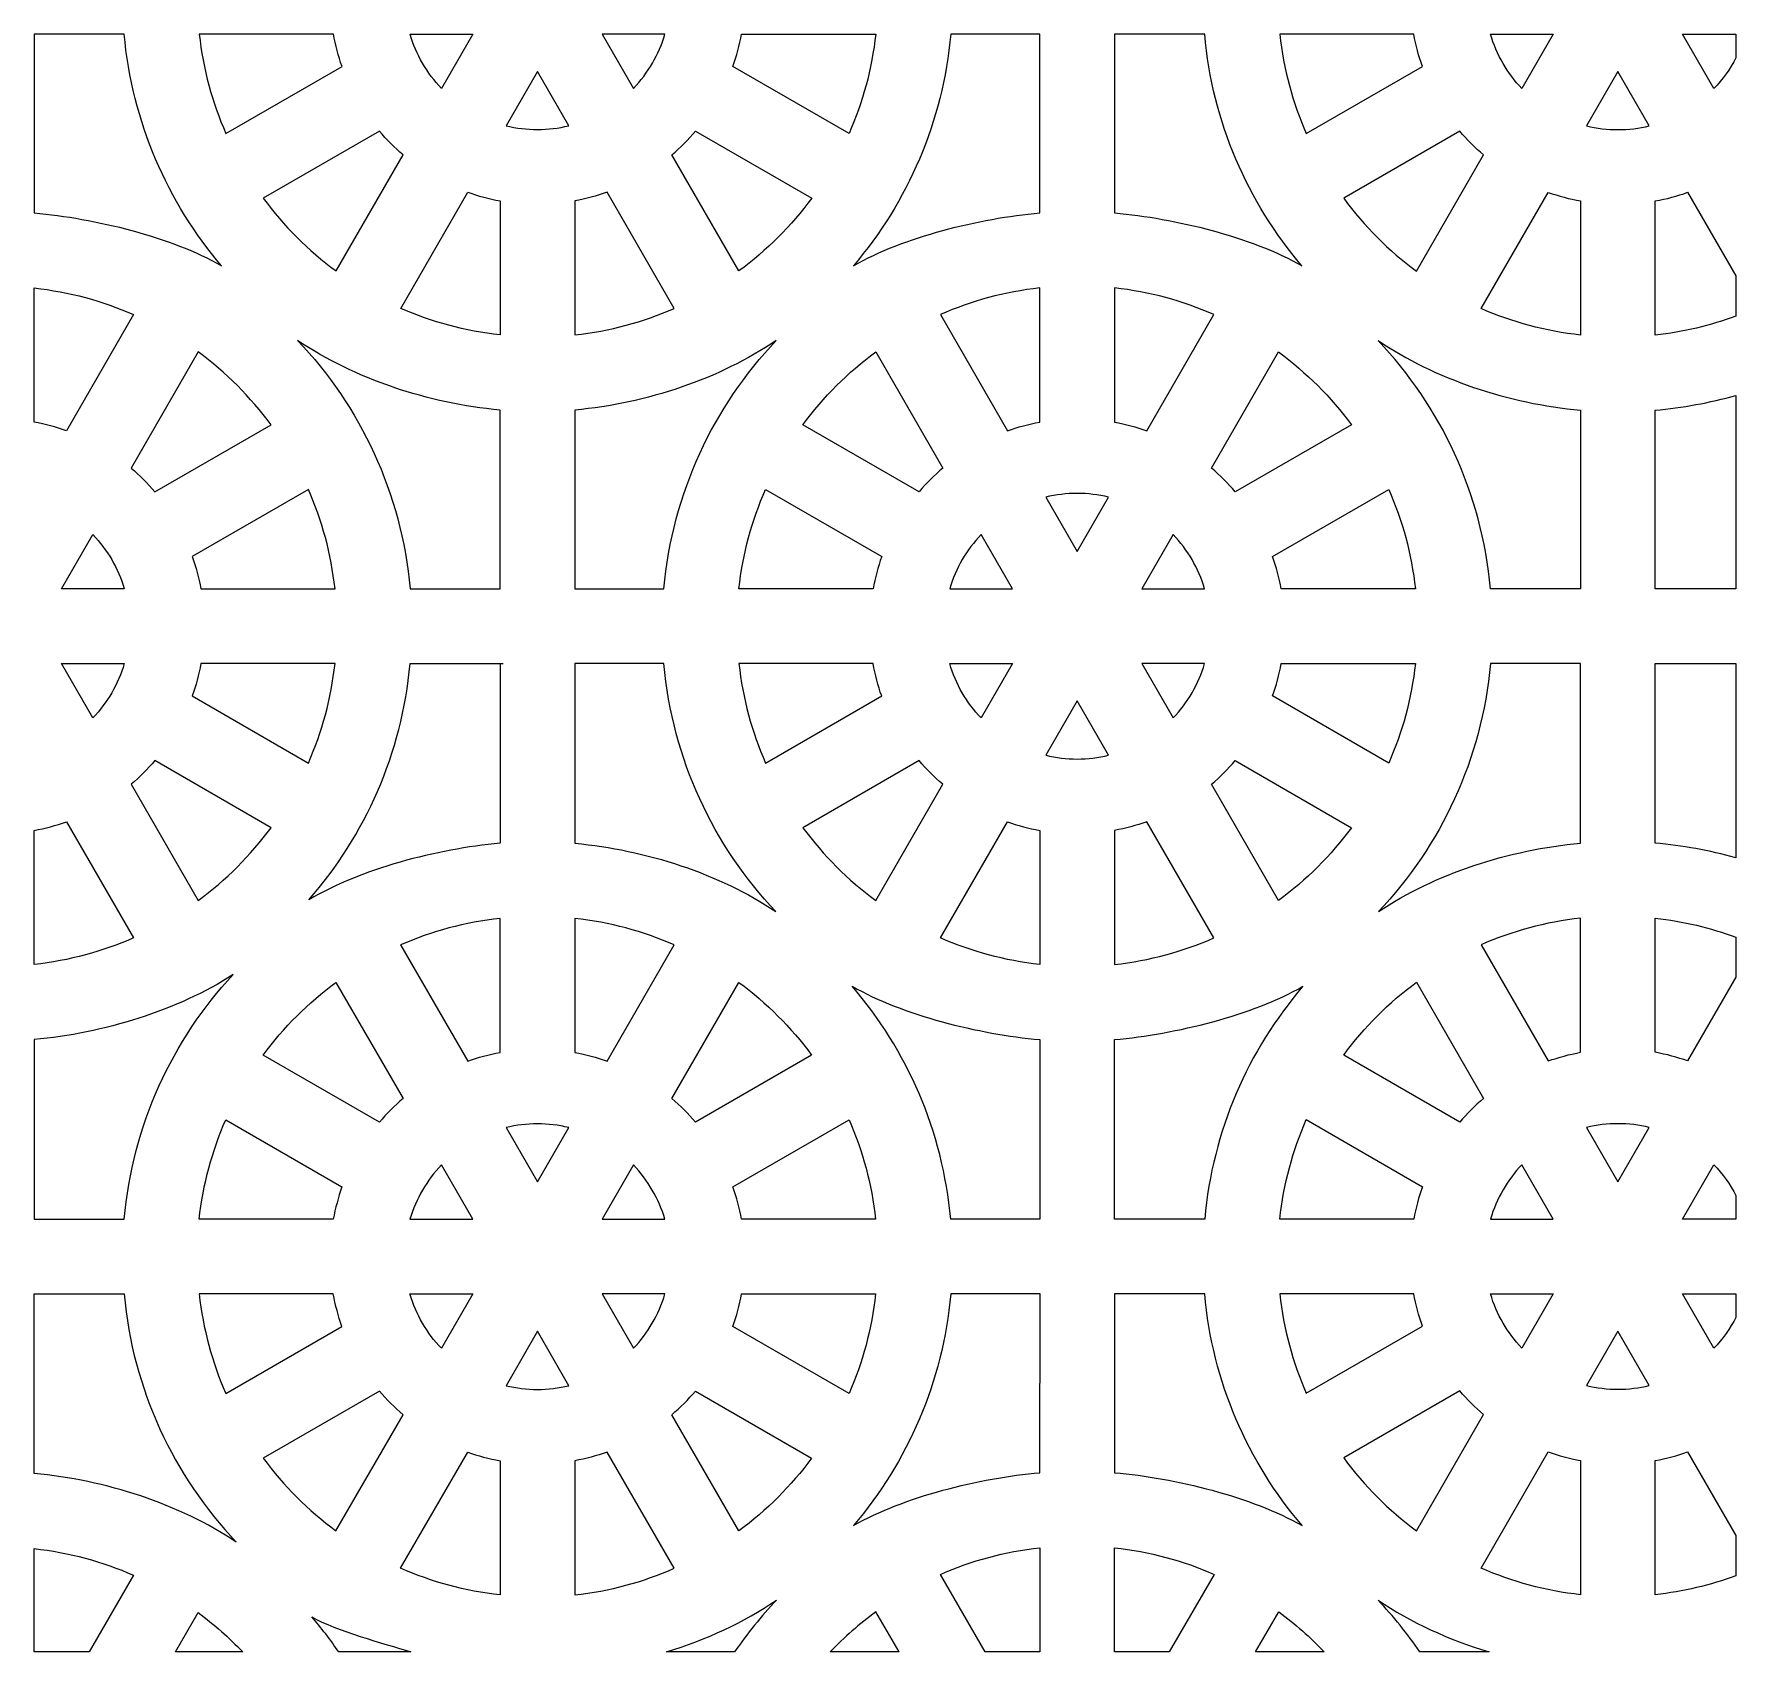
# Model space of a CAD drawing. Header units: centimetres. Extents: x -87 to 87, y -88 to 88.
# Drawn here: x 46.34 to 87.36, y -87.8 to -48.81 of the extents above; entities that cross this region are included whole.
import ezdxf

# ---------------------------------------------------------------- set-up
doc = ezdxf.new("R2010")
doc.units = ezdxf.units.CM
doc.header["$MEASUREMENT"] = 0
doc.layers.add('layer 1', color=7, linetype='Continuous')

msp = doc.modelspace()

# ---------------------------------------------------------------- linework, layer by layer
at = {"layer": 'layer 1', "color": 177, "lineweight": 9}
for points, knots in [([(46.34443, -48.81495), (46.34443, -48.81495), (48.51489, -48.81495), (48.51489, -48.81495), (48.51489, -48.81495), (48.70418, -50.93603), (49.55609, -52.86675), (50.86207, -54.3986), (50.86207, -54.3986), (49.64637, -53.70321), (47.81013, -53.25566), (46.34353, -53.1249), (46.34353, -53.1249), (46.34353, -53.1249), (46.34443, -48.81495), (46.34443, -48.81495)], [0, 0, 0, 0, 0.2, 0.2, 0.2, 0.2, 0.4, 0.4, 0.4, 0.4, 0.6, 0.6, 0.6, 0.6, 1, 1, 1, 1]), ([(50.32378, -48.81495), (50.32378, -48.81495), (53.55576, -48.81493), (53.55576, -48.81493), (53.55576, -48.81493), (53.60454, -49.08312), (53.6746, -49.34389), (53.76433, -49.59534), (53.76433, -49.59534), (53.76433, -49.59534), (50.96491, -51.2116), (50.96491, -51.2116), (50.96491, -51.2116), (50.63636, -50.4644), (50.41597, -49.65891), (50.32378, -48.81495)], [0, 0, 0, 0, 0.2, 0.2, 0.2, 0.2, 0.4, 0.4, 0.4, 0.4, 0.6, 0.6, 0.6, 0.6, 1, 1, 1, 1]), ([(56.16019, -50.12418), (56.16019, -50.12418), (56.91608, -48.81495), (56.91608, -48.81495), (56.91608, -48.81495), (56.91608, -48.81495), (55.4033, -48.81495), (55.4033, -48.81495), (55.4033, -48.81495), (55.5488, -49.31215), (55.81182, -49.75928), (56.16019, -50.12418)], [0, 0, 0, 0, 0.25, 0.25, 0.25, 0.25, 0.5, 0.5, 0.5, 0.5, 1, 1, 1, 1]), ([(60.03382, -48.81493), (60.03382, -48.81493), (61.54656, -48.81495), (61.54656, -48.81495), (61.54656, -48.81495), (61.40105, -49.31218), (61.13805, -49.75929), (60.78971, -50.12415), (60.78971, -50.12415), (60.78971, -50.12415), (60.03382, -48.81493), (60.03382, -48.81493)], [0, 0, 0, 0, 0.25, 0.25, 0.25, 0.25, 0.5, 0.5, 0.5, 0.5, 1, 1, 1, 1]), ([(65.98503, -51.21162), (66.31358, -50.46443), (66.53389, -49.6589), (66.62607, -48.81495), (66.62607, -48.81495), (66.62607, -48.81495), (63.39409, -48.81495), (63.39409, -48.81495), (63.39409, -48.81495), (63.34533, -49.0831), (63.27516, -49.34382), (63.18544, -49.59524), (63.18544, -49.59524), (63.18544, -49.59524), (65.98503, -51.21162), (65.98503, -51.21162)], [0, 0, 0, 0, 0.2, 0.2, 0.2, 0.2, 0.4, 0.4, 0.4, 0.4, 0.6, 0.6, 0.6, 0.6, 1, 1, 1, 1]), ([(66.08891, -54.39729), (67.39424, -52.86567), (68.2457, -50.93543), (68.43494, -48.81496), (68.43494, -48.81496), (68.43494, -48.81496), (70.58128, -48.81884), (70.58128, -48.81884), (70.58128, -48.81884), (70.58128, -48.81884), (70.58127, -53.12488), (70.58127, -53.12488), (70.58127, -53.12488), (69.11583, -53.25566), (67.30384, -53.70271), (66.08891, -54.39729)], [0, 0, 0, 0, 0.2, 0.2, 0.2, 0.2, 0.4, 0.4, 0.4, 0.4, 0.6, 0.6, 0.6, 0.6, 1, 1, 1, 1]), ([(72.38128, -48.81495), (72.38128, -48.81495), (74.55466, -48.81884), (74.55466, -48.81884), (74.55466, -48.81884), (74.74374, -50.93755), (75.59395, -52.86631), (76.89744, -54.39733), (76.89744, -54.39733), (75.68247, -53.70273), (73.84675, -53.25566), (72.38128, -53.12489), (72.38128, -53.12489), (72.38128, -53.12489), (72.38128, -48.81495), (72.38128, -48.81495)], [0, 0, 0, 0, 0.2, 0.2, 0.2, 0.2, 0.4, 0.4, 0.4, 0.4, 0.6, 0.6, 0.6, 0.6, 1, 1, 1, 1]), ([(76.36355, -48.81884), (76.36355, -48.81884), (79.59553, -48.81882), (79.59553, -48.81882), (79.59553, -48.81882), (79.64431, -49.08701), (79.71437, -49.34778), (79.8041, -49.59923), (79.8041, -49.59923), (79.8041, -49.59923), (77.00468, -51.21549), (77.00468, -51.21549), (77.00468, -51.21549), (76.67613, -50.46829), (76.45574, -49.6628), (76.36355, -48.81884)], [0, 0, 0, 0, 0.2, 0.2, 0.2, 0.2, 0.4, 0.4, 0.4, 0.4, 0.6, 0.6, 0.6, 0.6, 1, 1, 1, 1]), ([(82.19996, -50.12807), (82.19996, -50.12807), (82.95585, -48.81884), (82.95585, -48.81884), (82.95585, -48.81884), (82.95585, -48.81884), (81.44307, -48.81884), (81.44307, -48.81884), (81.44307, -48.81884), (81.58857, -49.31604), (81.85159, -49.76317), (82.19996, -50.12807)], [0, 0, 0, 0, 0.25, 0.25, 0.25, 0.25, 0.5, 0.5, 0.5, 0.5, 1, 1, 1, 1]), ([(87.35908, -49.38614), (87.35908, -49.38614), (87.35906, -48.81882), (87.35906, -48.81882), (87.35906, -48.81882), (87.35906, -48.81882), (86.07359, -48.81882), (86.07359, -48.81882), (86.07359, -48.81882), (86.07359, -48.81882), (86.82948, -50.12804), (86.82948, -50.12804), (86.82948, -50.12804), (87.03931, -49.90826), (87.2182, -49.65862), (87.35908, -49.38614)], [0, 0, 0, 0, 0.2, 0.2, 0.2, 0.2, 0.4, 0.4, 0.4, 0.4, 0.6, 0.6, 0.6, 0.6, 1, 1, 1, 1]), ([(57.71861, -51.02493), (57.71861, -51.02493), (58.47494, -49.71492), (58.47494, -49.71492), (58.47494, -49.71492), (58.47494, -49.71492), (59.23132, -51.02495), (59.23132, -51.02495), (59.23132, -51.02495), (58.73656, -51.14494), (58.21337, -51.14489), (57.71861, -51.02493)], [0, 0, 0, 0, 0.25, 0.25, 0.25, 0.25, 0.5, 0.5, 0.5, 0.5, 1, 1, 1, 1]), ([(83.75838, -51.02882), (83.75838, -51.02882), (84.51471, -49.71881), (84.51471, -49.71881), (84.51471, -49.71881), (84.51471, -49.71881), (85.27109, -51.02884), (85.27109, -51.02884), (85.27109, -51.02884), (84.77633, -51.14883), (84.25314, -51.14878), (83.75838, -51.02882)], [0, 0, 0, 0, 0.25, 0.25, 0.25, 0.25, 0.5, 0.5, 0.5, 0.5, 1, 1, 1, 1]), ([(53.6202, -54.52355), (52.9508, -54.03093), (52.35894, -53.43903), (51.86631, -52.76963), (51.86631, -52.76963), (51.86631, -52.76963), (54.66556, -51.15348), (54.66556, -51.15348), (54.66556, -51.15348), (54.84021, -51.3587), (55.03117, -51.54963), (55.23638, -51.72427), (55.23638, -51.72427), (55.23638, -51.72427), (53.6202, -54.52355), (53.6202, -54.52355)], [0, 0, 0, 0, 0.2, 0.2, 0.2, 0.2, 0.4, 0.4, 0.4, 0.4, 0.6, 0.6, 0.6, 0.6, 1, 1, 1, 1]), ([(61.71346, -51.72415), (61.71346, -51.72415), (63.32967, -54.52354), (63.32967, -54.52354), (63.32967, -54.52354), (63.99907, -54.03092), (64.59097, -53.43903), (65.08359, -52.76963), (65.08359, -52.76963), (65.08359, -52.76963), (62.28423, -51.15337), (62.28423, -51.15337), (62.28423, -51.15337), (62.1096, -51.35857), (61.91867, -51.54951), (61.71346, -51.72415)], [0, 0, 0, 0, 0.2, 0.2, 0.2, 0.2, 0.4, 0.4, 0.4, 0.4, 0.6, 0.6, 0.6, 0.6, 1, 1, 1, 1]), ([(79.65997, -54.52744), (78.99057, -54.03482), (78.39871, -53.44292), (77.90608, -52.77352), (77.90608, -52.77352), (77.90608, -52.77352), (80.70533, -51.15737), (80.70533, -51.15737), (80.70533, -51.15737), (80.87998, -51.36259), (81.07094, -51.55352), (81.27615, -51.72816), (81.27615, -51.72816), (81.27615, -51.72816), (79.65997, -54.52744), (79.65997, -54.52744)], [0, 0, 0, 0, 0.2, 0.2, 0.2, 0.2, 0.4, 0.4, 0.4, 0.4, 0.6, 0.6, 0.6, 0.6, 1, 1, 1, 1]), ([(56.79457, -52.62542), (56.79457, -52.62542), (55.17836, -55.42475), (55.17836, -55.42475), (55.17836, -55.42475), (55.92556, -55.75331), (56.73096, -55.97374), (57.57491, -56.06591), (57.57491, -56.06591), (57.57491, -56.06591), (57.57491, -52.83409), (57.57491, -52.83409), (57.57491, -52.83409), (57.30674, -52.78533), (57.04601, -52.71515), (56.79457, -52.62542)], [0, 0, 0, 0, 0.2, 0.2, 0.2, 0.2, 0.4, 0.4, 0.4, 0.4, 0.6, 0.6, 0.6, 0.6, 1, 1, 1, 1]), ([(59.37491, -56.06599), (59.37491, -56.06599), (59.37491, -52.83408), (59.37491, -52.83408), (59.37491, -52.83408), (59.64309, -52.78531), (59.90385, -52.71514), (60.1553, -52.6254), (60.1553, -52.6254), (60.1553, -52.6254), (61.77165, -55.42499), (61.77165, -55.42499), (61.77165, -55.42499), (61.02443, -55.75355), (60.21887, -55.9738), (59.37491, -56.06599)], [0, 0, 0, 0, 0.2, 0.2, 0.2, 0.2, 0.4, 0.4, 0.4, 0.4, 0.6, 0.6, 0.6, 0.6, 1, 1, 1, 1]), ([(82.83434, -52.62931), (82.83434, -52.62931), (81.21813, -55.42864), (81.21813, -55.42864), (81.21813, -55.42864), (81.96533, -55.7572), (82.77073, -55.97763), (83.61468, -56.0698), (83.61468, -56.0698), (83.61468, -56.0698), (83.61468, -52.83798), (83.61468, -52.83798), (83.61468, -52.83798), (83.34651, -52.78922), (83.08578, -52.71904), (82.83434, -52.62931)], [0, 0, 0, 0, 0.2, 0.2, 0.2, 0.2, 0.4, 0.4, 0.4, 0.4, 0.6, 0.6, 0.6, 0.6, 1, 1, 1, 1]), ([(87.35908, -55.61181), (87.35908, -55.61181), (87.35908, -54.64539), (87.35908, -54.64539), (87.35908, -54.64539), (87.35908, -54.64539), (86.19507, -52.62929), (86.19507, -52.62929), (86.19507, -52.62929), (85.94362, -52.71903), (85.68286, -52.7892), (85.41468, -52.83797), (85.41468, -52.83797), (85.41468, -52.83797), (85.41468, -56.06988), (85.41468, -56.06988), (85.41468, -56.06988), (86.09087, -55.99603), (86.74242, -55.83993), (87.35908, -55.61181)], [0, 0, 0, 0, 0.16666667, 0.16666667, 0.16666667, 0.16666667, 0.33333333, 0.33333333, 0.33333333, 0.33333333, 0.5, 0.5, 0.5, 0.5, 0.66666667, 0.66666667, 0.66666667, 0.66666667, 1, 1, 1, 1]), ([(46.34433, -54.93392), (46.34433, -54.93392), (46.34433, -58.16583), (46.34433, -58.16583), (46.34433, -58.16583), (46.61251, -58.2146), (46.87327, -58.28477), (47.12472, -58.37451), (47.12472, -58.37451), (47.12472, -58.37451), (48.74107, -55.57492), (48.74107, -55.57492), (48.74107, -55.57492), (47.99385, -55.24636), (47.18829, -55.02611), (46.34433, -54.93392)], [0, 0, 0, 0, 0.2, 0.2, 0.2, 0.2, 0.4, 0.4, 0.4, 0.4, 0.6, 0.6, 0.6, 0.6, 1, 1, 1, 1]), ([(70.58128, -54.93376), (70.58128, -54.93376), (70.58131, -58.16572), (70.58131, -58.16572), (70.58131, -58.16572), (70.31311, -58.2145), (70.05235, -58.28462), (69.8009, -58.37435), (69.8009, -58.37435), (69.8009, -58.37435), (68.18456, -55.5748), (68.18456, -55.5748), (68.18456, -55.5748), (68.93177, -55.24624), (69.73732, -55.02592), (70.58128, -54.93376)], [0, 0, 0, 0, 0.2, 0.2, 0.2, 0.2, 0.4, 0.4, 0.4, 0.4, 0.6, 0.6, 0.6, 0.6, 1, 1, 1, 1]), ([(73.16169, -58.37442), (72.91023, -58.28469), (72.64946, -58.2145), (72.38125, -58.16572), (72.38125, -58.16572), (72.38125, -58.16572), (72.38128, -54.93376), (72.38128, -54.93376), (72.38128, -54.93376), (73.22524, -55.02593), (74.03066, -55.24653), (74.77788, -55.57509), (74.77788, -55.57509), (74.77788, -55.57509), (73.16169, -58.37442), (73.16169, -58.37442)], [0, 0, 0, 0, 0.2, 0.2, 0.2, 0.2, 0.4, 0.4, 0.4, 0.4, 0.6, 0.6, 0.6, 0.6, 1, 1, 1, 1]), ([(48.68288, -59.27576), (48.68288, -59.27576), (50.29909, -56.47637), (50.29909, -56.47637), (50.29909, -56.47637), (50.96849, -56.96899), (51.56039, -57.56088), (52.05301, -58.23028), (52.05301, -58.23028), (52.05301, -58.23028), (49.25365, -59.84654), (49.25365, -59.84654), (49.25365, -59.84654), (49.07902, -59.64134), (48.88809, -59.4504), (48.68288, -59.27576)], [0, 0, 0, 0, 0.2, 0.2, 0.2, 0.2, 0.4, 0.4, 0.4, 0.4, 0.6, 0.6, 0.6, 0.6, 1, 1, 1, 1]), ([(57.57477, -62.18495), (57.57477, -62.18495), (55.40436, -62.18495), (55.40436, -62.18495), (55.40436, -62.18495), (55.19807, -59.87345), (54.20489, -57.78802), (52.69466, -56.19854), (52.69466, -56.19854), (54.05953, -57.12363), (55.84243, -57.72033), (57.57493, -57.87494), (57.57493, -57.87494), (57.57493, -57.87494), (57.57477, -62.18495), (57.57477, -62.18495)], [0, 0, 0, 0, 0.2, 0.2, 0.2, 0.2, 0.4, 0.4, 0.4, 0.4, 0.6, 0.6, 0.6, 0.6, 1, 1, 1, 1]), ([(64.22964, -56.19985), (62.72013, -57.78919), (61.72747, -59.87412), (61.52126, -62.18495), (61.52126, -62.18495), (61.52126, -62.18495), (59.37351, -62.18495), (59.37351, -62.18495), (59.37351, -62.18495), (59.37351, -62.18495), (59.37411, -57.87501), (59.37411, -57.87501), (59.37411, -57.87501), (61.1061, -57.72058), (62.86496, -57.12435), (64.22964, -56.19985)], [0, 0, 0, 0, 0.2, 0.2, 0.2, 0.2, 0.4, 0.4, 0.4, 0.4, 0.6, 0.6, 0.6, 0.6, 1, 1, 1, 1]), ([(66.6266, -56.47631), (65.95718, -56.96895), (65.36525, -57.56077), (64.87263, -58.23016), (64.87263, -58.23016), (64.87263, -58.23016), (67.672, -59.84637), (67.672, -59.84637), (67.672, -59.84637), (67.84664, -59.64117), (68.03757, -59.45027), (68.24279, -59.27562), (68.24279, -59.27562), (68.24279, -59.27562), (66.6266, -56.47631), (66.6266, -56.47631)], [0, 0, 0, 0, 0.2, 0.2, 0.2, 0.2, 0.4, 0.4, 0.4, 0.4, 0.6, 0.6, 0.6, 0.6, 1, 1, 1, 1]), ([(78.08989, -58.23022), (77.59727, -57.56079), (77.00525, -56.9693), (76.33582, -56.47664), (76.33582, -56.47664), (76.33582, -56.47664), (74.71982, -59.27563), (74.71982, -59.27563), (74.71982, -59.27563), (74.92502, -59.45026), (75.11594, -59.64118), (75.29058, -59.84639), (75.29058, -59.84639), (75.29058, -59.84639), (78.08989, -58.23022), (78.08989, -58.23022)], [0, 0, 0, 0, 0.2, 0.2, 0.2, 0.2, 0.4, 0.4, 0.4, 0.4, 0.6, 0.6, 0.6, 0.6, 1, 1, 1, 1]), ([(83.61468, -62.18495), (83.61468, -62.18495), (83.6147, -57.87883), (83.6147, -57.87883), (83.6147, -57.87883), (81.8806, -57.72407), (80.09864, -57.12642), (78.73295, -56.19986), (78.73295, -56.19986), (80.24244, -57.78919), (81.2351, -59.8741), (81.44132, -62.18495), (81.44132, -62.18495), (81.44132, -62.18495), (83.61468, -62.18495), (83.61468, -62.18495)], [0, 0, 0, 0, 0.2, 0.2, 0.2, 0.2, 0.4, 0.4, 0.4, 0.4, 0.6, 0.6, 0.6, 0.6, 1, 1, 1, 1]), ([(87.35906, -62.18495), (87.35906, -62.18495), (87.35908, -57.52241), (87.35908, -57.52241), (87.35908, -57.52241), (86.72206, -57.69989), (86.06626, -57.82074), (85.41388, -57.8789), (85.41388, -57.8789), (85.41388, -57.8789), (85.41467, -62.18495), (85.41467, -62.18495), (85.41467, -62.18495), (85.41467, -62.18495), (87.35906, -62.18495), (87.35906, -62.18495)], [0, 0, 0, 0, 0.2, 0.2, 0.2, 0.2, 0.4, 0.4, 0.4, 0.4, 0.6, 0.6, 0.6, 0.6, 1, 1, 1, 1]), ([(52.95445, -59.78829), (53.283, -60.53548), (53.50331, -61.34101), (53.59549, -62.18496), (53.59549, -62.18496), (53.59549, -62.18496), (50.36351, -62.18496), (50.36351, -62.18496), (50.36351, -62.18496), (50.31475, -61.91681), (50.24458, -61.65609), (50.15486, -61.40467), (50.15486, -61.40467), (50.15486, -61.40467), (52.95445, -59.78829), (52.95445, -59.78829)], [0, 0, 0, 0, 0.2, 0.2, 0.2, 0.2, 0.4, 0.4, 0.4, 0.4, 0.6, 0.6, 0.6, 0.6, 1, 1, 1, 1]), ([(63.97121, -59.78819), (63.64264, -60.53542), (63.42231, -61.34096), (63.33014, -62.18494), (63.33014, -62.18494), (63.33014, -62.18494), (66.56209, -62.18502), (66.56209, -62.18502), (66.56209, -62.18502), (66.61085, -61.91679), (66.68094, -61.65596), (66.7707, -61.40446), (66.7707, -61.40446), (66.7707, -61.40446), (63.97121, -59.78819), (63.97121, -59.78819)], [0, 0, 0, 0, 0.2, 0.2, 0.2, 0.2, 0.4, 0.4, 0.4, 0.4, 0.6, 0.6, 0.6, 0.6, 1, 1, 1, 1]), ([(72.23767, -59.97484), (72.23767, -59.97484), (71.4813, -61.28493), (71.4813, -61.28493), (71.4813, -61.28493), (71.4813, -61.28493), (70.72498, -59.97484), (70.72498, -59.97484), (70.72498, -59.97484), (71.21966, -59.85492), (71.74299, -59.85491), (72.23767, -59.97484)], [0, 0, 0, 0, 0.25, 0.25, 0.25, 0.25, 0.5, 0.5, 0.5, 0.5, 1, 1, 1, 1]), ([(78.99141, -59.78819), (78.99141, -59.78819), (76.1918, -61.40453), (76.1918, -61.40453), (76.1918, -61.40453), (76.28153, -61.656), (76.35188, -61.91673), (76.40065, -62.18495), (76.40065, -62.18495), (76.40065, -62.18495), (79.63244, -62.18495), (79.63244, -62.18495), (79.63244, -62.18495), (79.54027, -61.34097), (79.31996, -60.5354), (78.99141, -59.78819)], [0, 0, 0, 0, 0.2, 0.2, 0.2, 0.2, 0.4, 0.4, 0.4, 0.4, 0.6, 0.6, 0.6, 0.6, 1, 1, 1, 1]), ([(47.00324, -62.18498), (47.00324, -62.18498), (48.51598, -62.18496), (48.51598, -62.18496), (48.51598, -62.18496), (48.37047, -61.68773), (48.10747, -61.24062), (47.75913, -60.87576), (47.75913, -60.87576), (47.75913, -60.87576), (47.00324, -62.18498), (47.00324, -62.18498)], [0, 0, 0, 0, 0.25, 0.25, 0.25, 0.25, 0.5, 0.5, 0.5, 0.5, 1, 1, 1, 1]), ([(69.16657, -60.87565), (69.16657, -60.87565), (69.92246, -62.18495), (69.92246, -62.18495), (69.92246, -62.18495), (69.92246, -62.18495), (68.40966, -62.18495), (68.40966, -62.18495), (68.40966, -62.18495), (68.55516, -61.68772), (68.81818, -61.24058), (69.16657, -60.87565)], [0, 0, 0, 0, 0.25, 0.25, 0.25, 0.25, 0.5, 0.5, 0.5, 0.5, 1, 1, 1, 1]), ([(73.04014, -62.18495), (73.04014, -62.18495), (73.79608, -60.87565), (73.79608, -60.87565), (73.79608, -60.87565), (74.14444, -61.24054), (74.40741, -61.68769), (74.55291, -62.18495), (74.55291, -62.18495), (74.55291, -62.18495), (73.04014, -62.18495), (73.04014, -62.18495)], [0, 0, 0, 0, 0.25, 0.25, 0.25, 0.25, 0.5, 0.5, 0.5, 0.5, 1, 1, 1, 1]), ([(47.00319, -63.98496), (47.00319, -63.98496), (47.75913, -65.29426), (47.75913, -65.29426), (47.75913, -65.29426), (48.10749, -64.92937), (48.37046, -64.48222), (48.51596, -63.98496), (48.51596, -63.98496), (48.51596, -63.98496), (47.00319, -63.98496), (47.00319, -63.98496)], [0, 0, 0, 0, 0.25, 0.25, 0.25, 0.25, 0.5, 0.5, 0.5, 0.5, 1, 1, 1, 1]), ([(52.95446, -66.38172), (52.95446, -66.38172), (50.15485, -64.76538), (50.15485, -64.76538), (50.15485, -64.76538), (50.24458, -64.51391), (50.31493, -64.25318), (50.3637, -63.98496), (50.3637, -63.98496), (50.3637, -63.98496), (53.59549, -63.98496), (53.59549, -63.98496), (53.59549, -63.98496), (53.50332, -64.82894), (53.28301, -65.63451), (52.95446, -66.38172)], [0, 0, 0, 0, 0.2, 0.2, 0.2, 0.2, 0.4, 0.4, 0.4, 0.4, 0.6, 0.6, 0.6, 0.6, 1, 1, 1, 1]), ([(57.57382, -63.98495), (57.57382, -63.98495), (57.57381, -68.31588), (57.57381, -68.31588), (57.57381, -68.31588), (56.04778, -68.45207), (54.21596, -68.93123), (52.96467, -69.6757), (52.96467, -69.6757), (54.32291, -68.1272), (55.21066, -66.15577), (55.40437, -63.98496), (55.40437, -63.98496), (55.40437, -63.98496), (57.65075, -63.98496), (57.65075, -63.98496)], [0, 0, 0, 0, 0.2, 0.2, 0.2, 0.2, 0.4, 0.4, 0.4, 0.4, 0.6, 0.6, 0.6, 0.6, 1, 1, 1, 1]), ([(59.37382, -63.98496), (59.37382, -63.98496), (61.52126, -63.98495), (61.52126, -63.98495), (61.52126, -63.98495), (61.72712, -66.29184), (62.71682, -68.37356), (64.22201, -69.96186), (64.22201, -69.96186), (62.86692, -69.05409), (61.08727, -68.46879), (59.37382, -68.31589), (59.37382, -68.31589), (59.37382, -68.31589), (59.37382, -63.98496), (59.37382, -63.98496)], [0, 0, 0, 0, 0.2, 0.2, 0.2, 0.2, 0.4, 0.4, 0.4, 0.4, 0.6, 0.6, 0.6, 0.6, 1, 1, 1, 1]), ([(63.33015, -63.98495), (63.33015, -63.98495), (66.56213, -63.98493), (66.56213, -63.98493), (66.56213, -63.98493), (66.61091, -64.25312), (66.68097, -64.51389), (66.7707, -64.76534), (66.7707, -64.76534), (66.7707, -64.76534), (63.97128, -66.3816), (63.97128, -66.3816), (63.97128, -66.3816), (63.64273, -65.6344), (63.42234, -64.82891), (63.33015, -63.98495)], [0, 0, 0, 0, 0.2, 0.2, 0.2, 0.2, 0.4, 0.4, 0.4, 0.4, 0.6, 0.6, 0.6, 0.6, 1, 1, 1, 1]), ([(69.16656, -65.29418), (69.16656, -65.29418), (69.92245, -63.98495), (69.92245, -63.98495), (69.92245, -63.98495), (69.92245, -63.98495), (68.40967, -63.98495), (68.40967, -63.98495), (68.40967, -63.98495), (68.55517, -64.48215), (68.81819, -64.92928), (69.16656, -65.29418)], [0, 0, 0, 0, 0.25, 0.25, 0.25, 0.25, 0.5, 0.5, 0.5, 0.5, 1, 1, 1, 1]), ([(73.04019, -63.98493), (73.04019, -63.98493), (74.55293, -63.98495), (74.55293, -63.98495), (74.55293, -63.98495), (74.40742, -64.48218), (74.14442, -64.92929), (73.79608, -65.29415), (73.79608, -65.29415), (73.79608, -65.29415), (73.04019, -63.98493), (73.04019, -63.98493)], [0, 0, 0, 0, 0.25, 0.25, 0.25, 0.25, 0.5, 0.5, 0.5, 0.5, 1, 1, 1, 1]), ([(78.9914, -66.38162), (79.31995, -65.63443), (79.54026, -64.8289), (79.63244, -63.98495), (79.63244, -63.98495), (79.63244, -63.98495), (76.40046, -63.98495), (76.40046, -63.98495), (76.40046, -63.98495), (76.3517, -64.2531), (76.28153, -64.51382), (76.19181, -64.76524), (76.19181, -64.76524), (76.19181, -64.76524), (78.9914, -66.38162), (78.9914, -66.38162)], [0, 0, 0, 0, 0.2, 0.2, 0.2, 0.2, 0.4, 0.4, 0.4, 0.4, 0.6, 0.6, 0.6, 0.6, 1, 1, 1, 1]), ([(83.61469, -63.98495), (83.61469, -63.98495), (83.61467, -68.31198), (83.61467, -68.31198), (83.61467, -68.31198), (81.89877, -68.46511), (80.09696, -69.05188), (78.74062, -69.96186), (78.74062, -69.96186), (80.24579, -68.37358), (81.23543, -66.29186), (81.44131, -63.98496), (81.44131, -63.98496), (81.44131, -63.98496), (83.61469, -63.98495), (83.61469, -63.98495)], [0, 0, 0, 0, 0.2, 0.2, 0.2, 0.2, 0.4, 0.4, 0.4, 0.4, 0.6, 0.6, 0.6, 0.6, 1, 1, 1, 1]), ([(87.35908, -68.66466), (87.35908, -68.66466), (87.35907, -63.98495), (87.35907, -63.98495), (87.35907, -63.98495), (87.35907, -63.98495), (85.41468, -63.98495), (85.41468, -63.98495), (85.41468, -63.98495), (85.41468, -63.98495), (85.41466, -63.98495), (85.41466, -63.98495), (85.41466, -63.98495), (85.41466, -63.98495), (85.41468, -63.98495), (85.41468, -63.98495), (85.41468, -63.98495), (85.41468, -63.98495), (85.41468, -68.31199), (85.41468, -68.31199), (85.41468, -68.31199), (86.06217, -68.36976), (86.71915, -68.4893), (87.35908, -68.66466)], [0, 0, 0, 0, 0.14285714, 0.14285714, 0.14285714, 0.14285714, 0.28571429, 0.28571429, 0.28571429, 0.28571429, 0.42857143, 0.42857143, 0.42857143, 0.42857143, 0.57142857, 0.57142857, 0.57142857, 0.57142857, 0.71428571, 0.71428571, 0.71428571, 0.71428571, 1, 1, 1, 1]), ([(70.72498, -66.19493), (70.72498, -66.19493), (71.48131, -64.88492), (71.48131, -64.88492), (71.48131, -64.88492), (71.48131, -64.88492), (72.23769, -66.19495), (72.23769, -66.19495), (72.23769, -66.19495), (71.74293, -66.31494), (71.21974, -66.31489), (70.72498, -66.19493)], [0, 0, 0, 0, 0.25, 0.25, 0.25, 0.25, 0.5, 0.5, 0.5, 0.5, 1, 1, 1, 1]), ([(52.05294, -67.93969), (51.56032, -68.60912), (50.9683, -69.20061), (50.29887, -69.69327), (50.29887, -69.69327), (50.29887, -69.69327), (48.68287, -66.89428), (48.68287, -66.89428), (48.68287, -66.89428), (48.88807, -66.71965), (49.07899, -66.52873), (49.25363, -66.32352), (49.25363, -66.32352), (49.25363, -66.32352), (52.05294, -67.93969), (52.05294, -67.93969)], [0, 0, 0, 0, 0.2, 0.2, 0.2, 0.2, 0.4, 0.4, 0.4, 0.4, 0.6, 0.6, 0.6, 0.6, 1, 1, 1, 1]), ([(66.62657, -69.69355), (65.95717, -69.20093), (65.36531, -68.60903), (64.87268, -67.93963), (64.87268, -67.93963), (64.87268, -67.93963), (67.67193, -66.32348), (67.67193, -66.32348), (67.67193, -66.32348), (67.84658, -66.5287), (68.03754, -66.71963), (68.24275, -66.89427), (68.24275, -66.89427), (68.24275, -66.89427), (66.62657, -69.69355), (66.62657, -69.69355)], [0, 0, 0, 0, 0.2, 0.2, 0.2, 0.2, 0.4, 0.4, 0.4, 0.4, 0.6, 0.6, 0.6, 0.6, 1, 1, 1, 1]), ([(74.71983, -66.89415), (74.71983, -66.89415), (76.33604, -69.69354), (76.33604, -69.69354), (76.33604, -69.69354), (77.00544, -69.20092), (77.59734, -68.60903), (78.08996, -67.93963), (78.08996, -67.93963), (78.08996, -67.93963), (75.2906, -66.32337), (75.2906, -66.32337), (75.2906, -66.32337), (75.11597, -66.52857), (74.92504, -66.71951), (74.71983, -66.89415)], [0, 0, 0, 0, 0.2, 0.2, 0.2, 0.2, 0.4, 0.4, 0.4, 0.4, 0.6, 0.6, 0.6, 0.6, 1, 1, 1, 1]), ([(47.12474, -67.79549), (46.87328, -67.88522), (46.61251, -67.95541), (46.3443, -68.00419), (46.3443, -68.00419), (46.3443, -68.00419), (46.34433, -71.23615), (46.34433, -71.23615), (46.34433, -71.23615), (47.18829, -71.14398), (47.99371, -70.92338), (48.74093, -70.59482), (48.74093, -70.59482), (48.74093, -70.59482), (47.12474, -67.79549), (47.12474, -67.79549)], [0, 0, 0, 0, 0.2, 0.2, 0.2, 0.2, 0.4, 0.4, 0.4, 0.4, 0.6, 0.6, 0.6, 0.6, 1, 1, 1, 1]), ([(69.80094, -67.79542), (69.80094, -67.79542), (68.18473, -70.59475), (68.18473, -70.59475), (68.18473, -70.59475), (68.93193, -70.92331), (69.73733, -71.14374), (70.58128, -71.23591), (70.58128, -71.23591), (70.58128, -71.23591), (70.58128, -68.00409), (70.58128, -68.00409), (70.58128, -68.00409), (70.31311, -67.95533), (70.05238, -67.88515), (69.80094, -67.79542)], [0, 0, 0, 0, 0.2, 0.2, 0.2, 0.2, 0.4, 0.4, 0.4, 0.4, 0.6, 0.6, 0.6, 0.6, 1, 1, 1, 1]), ([(72.38128, -71.23599), (72.38128, -71.23599), (72.38128, -68.00408), (72.38128, -68.00408), (72.38128, -68.00408), (72.64946, -67.95531), (72.91022, -67.88514), (73.16167, -67.7954), (73.16167, -67.7954), (73.16167, -67.7954), (74.77802, -70.59499), (74.77802, -70.59499), (74.77802, -70.59499), (74.0308, -70.92355), (73.22524, -71.1438), (72.38128, -71.23599)], [0, 0, 0, 0, 0.2, 0.2, 0.2, 0.2, 0.4, 0.4, 0.4, 0.4, 0.6, 0.6, 0.6, 0.6, 1, 1, 1, 1]), ([(57.57382, -70.12476), (57.57382, -70.12476), (57.57385, -73.35672), (57.57385, -73.35672), (57.57385, -73.35672), (57.30565, -73.4055), (57.04489, -73.47562), (56.79344, -73.56535), (56.79344, -73.56535), (56.79344, -73.56535), (55.1771, -70.7658), (55.1771, -70.7658), (55.1771, -70.7658), (55.92431, -70.43724), (56.72986, -70.21692), (57.57382, -70.12476)], [0, 0, 0, 0, 0.2, 0.2, 0.2, 0.2, 0.4, 0.4, 0.4, 0.4, 0.6, 0.6, 0.6, 0.6, 1, 1, 1, 1]), ([(60.15423, -73.56542), (59.90277, -73.47569), (59.642, -73.4055), (59.37379, -73.35672), (59.37379, -73.35672), (59.37379, -73.35672), (59.37382, -70.12476), (59.37382, -70.12476), (59.37382, -70.12476), (60.21778, -70.21693), (61.0232, -70.43753), (61.77042, -70.76609), (61.77042, -70.76609), (61.77042, -70.76609), (60.15423, -73.56542), (60.15423, -73.56542)], [0, 0, 0, 0, 0.2, 0.2, 0.2, 0.2, 0.4, 0.4, 0.4, 0.4, 0.6, 0.6, 0.6, 0.6, 1, 1, 1, 1]), ([(83.61468, -70.12086), (83.61468, -70.12086), (83.61471, -73.35282), (83.61471, -73.35282), (83.61471, -73.35282), (83.34651, -73.4016), (83.08575, -73.47172), (82.8343, -73.56145), (82.8343, -73.56145), (82.8343, -73.56145), (81.21796, -70.7619), (81.21796, -70.7619), (81.21796, -70.7619), (81.96517, -70.43334), (82.77072, -70.21302), (83.61468, -70.12086)], [0, 0, 0, 0, 0.2, 0.2, 0.2, 0.2, 0.4, 0.4, 0.4, 0.4, 0.6, 0.6, 0.6, 0.6, 1, 1, 1, 1]), ([(87.35907, -71.54545), (87.35907, -71.54545), (87.35908, -70.57924), (87.35908, -70.57924), (87.35908, -70.57924), (86.74243, -70.35099), (86.09091, -70.1947), (85.41468, -70.12086), (85.41468, -70.12086), (85.41468, -70.12086), (85.41465, -73.35282), (85.41465, -73.35282), (85.41465, -73.35282), (85.68286, -73.4016), (85.94363, -73.47179), (86.19509, -73.56152), (86.19509, -73.56152), (86.19509, -73.56152), (87.35907, -71.54545), (87.35907, -71.54545)], [0, 0, 0, 0, 0.16666667, 0.16666667, 0.16666667, 0.16666667, 0.33333333, 0.33333333, 0.33333333, 0.33333333, 0.5, 0.5, 0.5, 0.5, 0.66666667, 0.66666667, 0.66666667, 0.66666667, 1, 1, 1, 1]), ([(46.34433, -77.37596), (46.34433, -77.37596), (46.34433, -73.04502), (46.34433, -73.04502), (46.34433, -73.04502), (48.0058, -72.89676), (49.8102, -72.34192), (51.13786, -71.48075), (51.13786, -71.48075), (49.67575, -73.05845), (48.71615, -75.10842), (48.5138, -77.37595), (48.5138, -77.37595), (48.5138, -77.37595), (46.34433, -77.37596), (46.34433, -77.37596)], [0, 0, 0, 0, 0.2, 0.2, 0.2, 0.2, 0.4, 0.4, 0.4, 0.4, 0.6, 0.6, 0.6, 0.6, 1, 1, 1, 1]), ([(53.61914, -71.66731), (52.94972, -72.15995), (52.35779, -72.75177), (51.86517, -73.42116), (51.86517, -73.42116), (51.86517, -73.42116), (54.66454, -75.03737), (54.66454, -75.03737), (54.66454, -75.03737), (54.83918, -74.83217), (55.03011, -74.64127), (55.23533, -74.46662), (55.23533, -74.46662), (55.23533, -74.46662), (53.61914, -71.66731), (53.61914, -71.66731)], [0, 0, 0, 0, 0.2, 0.2, 0.2, 0.2, 0.4, 0.4, 0.4, 0.4, 0.6, 0.6, 0.6, 0.6, 1, 1, 1, 1]), ([(65.08243, -73.42122), (64.58981, -72.75179), (63.99779, -72.1603), (63.32836, -71.66764), (63.32836, -71.66764), (63.32836, -71.66764), (61.71236, -74.46663), (61.71236, -74.46663), (61.71236, -74.46663), (61.91756, -74.64126), (62.10848, -74.83218), (62.28312, -75.03739), (62.28312, -75.03739), (62.28312, -75.03739), (65.08243, -73.42122), (65.08243, -73.42122)], [0, 0, 0, 0, 0.2, 0.2, 0.2, 0.2, 0.4, 0.4, 0.4, 0.4, 0.6, 0.6, 0.6, 0.6, 1, 1, 1, 1]), ([(70.58129, -77.37595), (70.58129, -77.37595), (70.5813, -73.04494), (70.5813, -73.04494), (70.5813, -73.04494), (69.10836, -72.91349), (67.28023, -72.4625), (66.06071, -71.76184), (66.06071, -71.76184), (67.38139, -73.29852), (68.24333, -75.2408), (68.43386, -77.37595), (68.43386, -77.37595), (68.43386, -77.37595), (70.58129, -77.37595), (70.58129, -77.37595)], [0, 0, 0, 0, 0.2, 0.2, 0.2, 0.2, 0.4, 0.4, 0.4, 0.4, 0.6, 0.6, 0.6, 0.6, 1, 1, 1, 1]), ([(72.38071, -77.37205), (72.38071, -77.37205), (74.55466, -77.37205), (74.55466, -77.37205), (74.55466, -77.37205), (74.74503, -75.2387), (75.60568, -73.2979), (76.92447, -71.76184), (76.92447, -71.76184), (75.70472, -72.46264), (73.85371, -72.91366), (72.38048, -73.04501), (72.38048, -73.04501), (72.38048, -73.04501), (72.38071, -77.37205), (72.38071, -77.37205)], [0, 0, 0, 0, 0.2, 0.2, 0.2, 0.2, 0.4, 0.4, 0.4, 0.4, 0.6, 0.6, 0.6, 0.6, 1, 1, 1, 1]), ([(79.66, -71.66341), (78.99058, -72.15605), (78.39865, -72.74787), (77.90603, -73.41726), (77.90603, -73.41726), (77.90603, -73.41726), (80.7054, -75.03347), (80.7054, -75.03347), (80.7054, -75.03347), (80.88004, -74.82827), (81.07097, -74.63737), (81.27619, -74.46272), (81.27619, -74.46272), (81.27619, -74.46272), (79.66, -71.66341), (79.66, -71.66341)], [0, 0, 0, 0, 0.2, 0.2, 0.2, 0.2, 0.4, 0.4, 0.4, 0.4, 0.6, 0.6, 0.6, 0.6, 1, 1, 1, 1]), ([(50.96375, -74.97919), (50.63518, -75.72642), (50.41485, -76.53196), (50.32268, -77.37594), (50.32268, -77.37594), (50.32268, -77.37594), (53.55463, -77.37602), (53.55463, -77.37602), (53.55463, -77.37602), (53.60339, -77.10779), (53.67348, -76.84696), (53.76324, -76.59546), (53.76324, -76.59546), (53.76324, -76.59546), (50.96375, -74.97919), (50.96375, -74.97919)], [0, 0, 0, 0, 0.2, 0.2, 0.2, 0.2, 0.4, 0.4, 0.4, 0.4, 0.6, 0.6, 0.6, 0.6, 1, 1, 1, 1]), ([(59.23021, -75.16584), (59.23021, -75.16584), (58.47384, -76.47593), (58.47384, -76.47593), (58.47384, -76.47593), (58.47384, -76.47593), (57.71752, -75.16584), (57.71752, -75.16584), (57.71752, -75.16584), (58.2122, -75.04592), (58.73553, -75.04591), (59.23021, -75.16584)], [0, 0, 0, 0, 0.25, 0.25, 0.25, 0.25, 0.5, 0.5, 0.5, 0.5, 1, 1, 1, 1]), ([(65.98395, -74.97919), (65.98395, -74.97919), (63.18434, -76.59553), (63.18434, -76.59553), (63.18434, -76.59553), (63.27407, -76.847), (63.34442, -77.10773), (63.39319, -77.37595), (63.39319, -77.37595), (63.39319, -77.37595), (66.62498, -77.37595), (66.62498, -77.37595), (66.62498, -77.37595), (66.53281, -76.53197), (66.3125, -75.7264), (65.98395, -74.97919)], [0, 0, 0, 0, 0.2, 0.2, 0.2, 0.2, 0.4, 0.4, 0.4, 0.4, 0.6, 0.6, 0.6, 0.6, 1, 1, 1, 1]), ([(77.00461, -74.97529), (76.67604, -75.72252), (76.45571, -76.52806), (76.36354, -77.37204), (76.36354, -77.37204), (76.36354, -77.37204), (79.59549, -77.37212), (79.59549, -77.37212), (79.59549, -77.37212), (79.64425, -77.10389), (79.71434, -76.84306), (79.8041, -76.59156), (79.8041, -76.59156), (79.8041, -76.59156), (77.00461, -74.97529), (77.00461, -74.97529)], [0, 0, 0, 0, 0.2, 0.2, 0.2, 0.2, 0.4, 0.4, 0.4, 0.4, 0.6, 0.6, 0.6, 0.6, 1, 1, 1, 1]), ([(85.27107, -75.16194), (85.27107, -75.16194), (84.5147, -76.47203), (84.5147, -76.47203), (84.5147, -76.47203), (84.5147, -76.47203), (83.75838, -75.16194), (83.75838, -75.16194), (83.75838, -75.16194), (84.25306, -75.04202), (84.77639, -75.04201), (85.27107, -75.16194)], [0, 0, 0, 0, 0.25, 0.25, 0.25, 0.25, 0.5, 0.5, 0.5, 0.5, 1, 1, 1, 1]), ([(56.15911, -76.06665), (56.15911, -76.06665), (56.915, -77.37595), (56.915, -77.37595), (56.915, -77.37595), (56.915, -77.37595), (55.4022, -77.37595), (55.4022, -77.37595), (55.4022, -77.37595), (55.5477, -76.87872), (55.81072, -76.43158), (56.15911, -76.06665)], [0, 0, 0, 0, 0.25, 0.25, 0.25, 0.25, 0.5, 0.5, 0.5, 0.5, 1, 1, 1, 1]), ([(60.03268, -77.37595), (60.03268, -77.37595), (60.78862, -76.06665), (60.78862, -76.06665), (60.78862, -76.06665), (61.13698, -76.43154), (61.39995, -76.87869), (61.54545, -77.37595), (61.54545, -77.37595), (61.54545, -77.37595), (60.03268, -77.37595), (60.03268, -77.37595)], [0, 0, 0, 0, 0.25, 0.25, 0.25, 0.25, 0.5, 0.5, 0.5, 0.5, 1, 1, 1, 1]), ([(82.19997, -76.06275), (82.19997, -76.06275), (82.95586, -77.37205), (82.95586, -77.37205), (82.95586, -77.37205), (82.95586, -77.37205), (81.44306, -77.37205), (81.44306, -77.37205), (81.44306, -77.37205), (81.58856, -76.87482), (81.85158, -76.42768), (82.19997, -76.06275)], [0, 0, 0, 0, 0.25, 0.25, 0.25, 0.25, 0.5, 0.5, 0.5, 0.5, 1, 1, 1, 1]), ([(87.35906, -77.37205), (87.35906, -77.37205), (87.35908, -76.80469), (87.35908, -76.80469), (87.35908, -76.80469), (87.21821, -76.53221), (87.03932, -76.28255), (86.82948, -76.06275), (86.82948, -76.06275), (86.82948, -76.06275), (86.07354, -77.37205), (86.07354, -77.37205), (86.07354, -77.37205), (86.07354, -77.37205), (87.35906, -77.37205), (87.35906, -77.37205)], [0, 0, 0, 0, 0.2, 0.2, 0.2, 0.2, 0.4, 0.4, 0.4, 0.4, 0.6, 0.6, 0.6, 0.6, 1, 1, 1, 1]), ([(51.2143, -85.15262), (49.70925, -83.56437), (48.71966, -81.48274), (48.5138, -79.17595), (48.5138, -79.17595), (48.5138, -79.17595), (46.34195, -79.17595), (46.34195, -79.17595), (46.34195, -79.17595), (46.34195, -79.17595), (46.34195, -83.50299), (46.34195, -83.50299), (46.34195, -83.50299), (48.0577, -83.65609), (49.85802, -84.24276), (51.2143, -85.15262)], [0, 0, 0, 0, 0.2, 0.2, 0.2, 0.2, 0.4, 0.4, 0.4, 0.4, 0.6, 0.6, 0.6, 0.6, 1, 1, 1, 1]), ([(50.32269, -79.17595), (50.32269, -79.17595), (53.55467, -79.17593), (53.55467, -79.17593), (53.55467, -79.17593), (53.60345, -79.44412), (53.67351, -79.70489), (53.76324, -79.95634), (53.76324, -79.95634), (53.76324, -79.95634), (50.96382, -81.5726), (50.96382, -81.5726), (50.96382, -81.5726), (50.63527, -80.8254), (50.41488, -80.01991), (50.32269, -79.17595)], [0, 0, 0, 0, 0.2, 0.2, 0.2, 0.2, 0.4, 0.4, 0.4, 0.4, 0.6, 0.6, 0.6, 0.6, 1, 1, 1, 1]), ([(56.1591, -80.48518), (56.1591, -80.48518), (56.91499, -79.17595), (56.91499, -79.17595), (56.91499, -79.17595), (56.91499, -79.17595), (55.40221, -79.17595), (55.40221, -79.17595), (55.40221, -79.17595), (55.54771, -79.67315), (55.81073, -80.12028), (56.1591, -80.48518)], [0, 0, 0, 0, 0.25, 0.25, 0.25, 0.25, 0.5, 0.5, 0.5, 0.5, 1, 1, 1, 1]), ([(60.03273, -79.17593), (60.03273, -79.17593), (61.54547, -79.17595), (61.54547, -79.17595), (61.54547, -79.17595), (61.39996, -79.67318), (61.13696, -80.12029), (60.78862, -80.48515), (60.78862, -80.48515), (60.78862, -80.48515), (60.03273, -79.17593), (60.03273, -79.17593)], [0, 0, 0, 0, 0.25, 0.25, 0.25, 0.25, 0.5, 0.5, 0.5, 0.5, 1, 1, 1, 1]), ([(65.98394, -81.57262), (66.31249, -80.82543), (66.5328, -80.0199), (66.62498, -79.17595), (66.62498, -79.17595), (66.62498, -79.17595), (63.393, -79.17595), (63.393, -79.17595), (63.393, -79.17595), (63.34424, -79.4441), (63.27407, -79.70482), (63.18435, -79.95624), (63.18435, -79.95624), (63.18435, -79.95624), (65.98394, -81.57262), (65.98394, -81.57262)], [0, 0, 0, 0, 0.2, 0.2, 0.2, 0.2, 0.4, 0.4, 0.4, 0.4, 0.6, 0.6, 0.6, 0.6, 1, 1, 1, 1]), ([(70.58626, -79.17595), (70.58626, -79.17595), (70.58412, -83.48207), (70.58412, -83.48207), (70.58412, -83.48207), (69.11781, -83.61292), (67.30547, -84.06044), (66.09001, -84.7557), (66.09001, -84.7557), (67.39409, -83.22448), (68.24472, -81.29525), (68.43385, -79.17596), (68.43385, -79.17596), (68.43385, -79.17596), (70.58626, -79.17595), (70.58626, -79.17595)], [0, 0, 0, 0, 0.2, 0.2, 0.2, 0.2, 0.4, 0.4, 0.4, 0.4, 0.6, 0.6, 0.6, 0.6, 1, 1, 1, 1]), ([(72.38339, -79.17205), (72.38339, -79.17205), (74.55466, -79.17205), (74.55466, -79.17205), (74.55466, -79.17205), (74.74395, -81.29313), (75.59586, -83.22385), (76.90184, -84.7557), (76.90184, -84.7557), (75.68614, -84.06031), (73.8499, -83.61276), (72.3833, -83.482), (72.3833, -83.482), (72.3833, -83.482), (72.38339, -79.17205), (72.38339, -79.17205)], [0, 0, 0, 0, 0.2, 0.2, 0.2, 0.2, 0.4, 0.4, 0.4, 0.4, 0.6, 0.6, 0.6, 0.6, 1, 1, 1, 1]), ([(76.36355, -79.17205), (76.36355, -79.17205), (79.59553, -79.17203), (79.59553, -79.17203), (79.59553, -79.17203), (79.64431, -79.44022), (79.71437, -79.70099), (79.8041, -79.95244), (79.8041, -79.95244), (79.8041, -79.95244), (77.00468, -81.5687), (77.00468, -81.5687), (77.00468, -81.5687), (76.67613, -80.8215), (76.45574, -80.01601), (76.36355, -79.17205)], [0, 0, 0, 0, 0.2, 0.2, 0.2, 0.2, 0.4, 0.4, 0.4, 0.4, 0.6, 0.6, 0.6, 0.6, 1, 1, 1, 1]), ([(82.19996, -80.48128), (82.19996, -80.48128), (82.95585, -79.17205), (82.95585, -79.17205), (82.95585, -79.17205), (82.95585, -79.17205), (81.44307, -79.17205), (81.44307, -79.17205), (81.44307, -79.17205), (81.58857, -79.66925), (81.85159, -80.11638), (82.19996, -80.48128)], [0, 0, 0, 0, 0.25, 0.25, 0.25, 0.25, 0.5, 0.5, 0.5, 0.5, 1, 1, 1, 1]), ([(87.35908, -79.73934), (87.35908, -79.73934), (87.35906, -79.17203), (87.35906, -79.17203), (87.35906, -79.17203), (87.35906, -79.17203), (86.07359, -79.17203), (86.07359, -79.17203), (86.07359, -79.17203), (86.07359, -79.17203), (86.82948, -80.48125), (86.82948, -80.48125), (86.82948, -80.48125), (87.03931, -80.26146), (87.2182, -80.01182), (87.35908, -79.73934)], [0, 0, 0, 0, 0.2, 0.2, 0.2, 0.2, 0.4, 0.4, 0.4, 0.4, 0.6, 0.6, 0.6, 0.6, 1, 1, 1, 1]), ([(57.71752, -81.38593), (57.71752, -81.38593), (58.47385, -80.07592), (58.47385, -80.07592), (58.47385, -80.07592), (58.47385, -80.07592), (59.23023, -81.38595), (59.23023, -81.38595), (59.23023, -81.38595), (58.73547, -81.50594), (58.21228, -81.50589), (57.71752, -81.38593)], [0, 0, 0, 0, 0.25, 0.25, 0.25, 0.25, 0.5, 0.5, 0.5, 0.5, 1, 1, 1, 1]), ([(83.75838, -81.38203), (83.75838, -81.38203), (84.51471, -80.07202), (84.51471, -80.07202), (84.51471, -80.07202), (84.51471, -80.07202), (85.27109, -81.38205), (85.27109, -81.38205), (85.27109, -81.38205), (84.77633, -81.50204), (84.25314, -81.50199), (83.75838, -81.38203)], [0, 0, 0, 0, 0.25, 0.25, 0.25, 0.25, 0.5, 0.5, 0.5, 0.5, 1, 1, 1, 1]), ([(53.61911, -84.88455), (52.94971, -84.39193), (52.35785, -83.80003), (51.86522, -83.13063), (51.86522, -83.13063), (51.86522, -83.13063), (54.66447, -81.51448), (54.66447, -81.51448), (54.66447, -81.51448), (54.83912, -81.7197), (55.03008, -81.91063), (55.23529, -82.08527), (55.23529, -82.08527), (55.23529, -82.08527), (53.61911, -84.88455), (53.61911, -84.88455)], [0, 0, 0, 0, 0.2, 0.2, 0.2, 0.2, 0.4, 0.4, 0.4, 0.4, 0.6, 0.6, 0.6, 0.6, 1, 1, 1, 1]), ([(61.71237, -82.08515), (61.71237, -82.08515), (63.32858, -84.88454), (63.32858, -84.88454), (63.32858, -84.88454), (63.99798, -84.39192), (64.58988, -83.80003), (65.0825, -83.13063), (65.0825, -83.13063), (65.0825, -83.13063), (62.28314, -81.51437), (62.28314, -81.51437), (62.28314, -81.51437), (62.10851, -81.71957), (61.91758, -81.91051), (61.71237, -82.08515)], [0, 0, 0, 0, 0.2, 0.2, 0.2, 0.2, 0.4, 0.4, 0.4, 0.4, 0.6, 0.6, 0.6, 0.6, 1, 1, 1, 1]), ([(79.65997, -84.88065), (78.99057, -84.38803), (78.39871, -83.79613), (77.90608, -83.12673), (77.90608, -83.12673), (77.90608, -83.12673), (80.70533, -81.51058), (80.70533, -81.51058), (80.70533, -81.51058), (80.87998, -81.7158), (81.07094, -81.90673), (81.27615, -82.08137), (81.27615, -82.08137), (81.27615, -82.08137), (79.65997, -84.88065), (79.65997, -84.88065)], [0, 0, 0, 0, 0.2, 0.2, 0.2, 0.2, 0.4, 0.4, 0.4, 0.4, 0.6, 0.6, 0.6, 0.6, 1, 1, 1, 1]), ([(56.79348, -82.98642), (56.79348, -82.98642), (55.17727, -85.78575), (55.17727, -85.78575), (55.17727, -85.78575), (55.92447, -86.11431), (56.72987, -86.33474), (57.57382, -86.42691), (57.57382, -86.42691), (57.57382, -86.42691), (57.57382, -83.19509), (57.57382, -83.19509), (57.57382, -83.19509), (57.30565, -83.14633), (57.04492, -83.07615), (56.79348, -82.98642)], [0, 0, 0, 0, 0.2, 0.2, 0.2, 0.2, 0.4, 0.4, 0.4, 0.4, 0.6, 0.6, 0.6, 0.6, 1, 1, 1, 1]), ([(59.37382, -86.42699), (59.37382, -86.42699), (59.37382, -83.19508), (59.37382, -83.19508), (59.37382, -83.19508), (59.642, -83.14631), (59.90276, -83.07614), (60.15421, -82.9864), (60.15421, -82.9864), (60.15421, -82.9864), (61.77056, -85.78599), (61.77056, -85.78599), (61.77056, -85.78599), (61.02334, -86.11455), (60.21778, -86.3348), (59.37382, -86.42699)], [0, 0, 0, 0, 0.2, 0.2, 0.2, 0.2, 0.4, 0.4, 0.4, 0.4, 0.6, 0.6, 0.6, 0.6, 1, 1, 1, 1]), ([(82.83434, -82.98252), (82.83434, -82.98252), (81.21813, -85.78185), (81.21813, -85.78185), (81.21813, -85.78185), (81.96533, -86.11041), (82.77073, -86.33084), (83.61468, -86.42301), (83.61468, -86.42301), (83.61468, -86.42301), (83.61468, -83.19119), (83.61468, -83.19119), (83.61468, -83.19119), (83.34651, -83.14243), (83.08578, -83.07225), (82.83434, -82.98252)], [0, 0, 0, 0, 0.2, 0.2, 0.2, 0.2, 0.4, 0.4, 0.4, 0.4, 0.6, 0.6, 0.6, 0.6, 1, 1, 1, 1]), ([(87.35908, -85.96502), (87.35908, -85.96502), (87.35908, -84.99859), (87.35908, -84.99859), (87.35908, -84.99859), (87.35908, -84.99859), (86.19507, -82.9825), (86.19507, -82.9825), (86.19507, -82.9825), (85.94362, -83.07224), (85.68286, -83.14241), (85.41468, -83.19118), (85.41468, -83.19118), (85.41468, -83.19118), (85.41468, -86.42309), (85.41468, -86.42309), (85.41468, -86.42309), (86.09087, -86.34923), (86.74243, -86.19315), (87.35908, -85.96502)], [0, 0, 0, 0, 0.16666667, 0.16666667, 0.16666667, 0.16666667, 0.33333333, 0.33333333, 0.33333333, 0.33333333, 0.5, 0.5, 0.5, 0.5, 0.66666667, 0.66666667, 0.66666667, 0.66666667, 1, 1, 1, 1]), ([(46.34194, -87.80219), (46.34194, -87.80219), (47.67103, -87.80219), (47.67103, -87.80219), (47.67103, -87.80219), (47.67103, -87.80219), (48.73855, -85.95319), (48.73855, -85.95319), (48.73855, -85.95319), (47.99133, -85.62463), (47.18591, -85.40403), (46.34195, -85.31186), (46.34195, -85.31186), (46.34195, -85.31186), (46.34194, -87.80219), (46.34194, -87.80219)], [0, 0, 0, 0, 0.2, 0.2, 0.2, 0.2, 0.4, 0.4, 0.4, 0.4, 0.6, 0.6, 0.6, 0.6, 1, 1, 1, 1]), ([(69.26718, -87.80219), (69.26718, -87.80219), (70.5841, -87.8022), (70.5841, -87.8022), (70.5841, -87.8022), (70.5841, -87.8022), (70.5841, -85.2911), (70.5841, -85.2911), (70.5841, -85.2911), (69.74015, -85.38327), (68.93475, -85.6037), (68.18755, -85.93226), (68.18755, -85.93226), (68.18755, -85.93226), (69.26718, -87.80219), (69.26718, -87.80219)], [0, 0, 0, 0, 0.2, 0.2, 0.2, 0.2, 0.4, 0.4, 0.4, 0.4, 0.6, 0.6, 0.6, 0.6, 1, 1, 1, 1]), ([(72.3841, -87.80218), (72.3841, -87.80218), (73.70109, -87.80219), (73.70109, -87.80219), (73.70109, -87.80219), (73.70109, -87.80219), (74.78084, -85.93202), (74.78084, -85.93202), (74.78084, -85.93202), (74.03362, -85.60346), (73.22806, -85.38321), (72.3841, -85.29102), (72.3841, -85.29102), (72.3841, -85.29102), (72.3841, -87.80218), (72.3841, -87.80218)], [0, 0, 0, 0, 0.2, 0.2, 0.2, 0.2, 0.4, 0.4, 0.4, 0.4, 0.6, 0.6, 0.6, 0.6, 1, 1, 1, 1]), ([(49.74949, -87.80219), (49.74949, -87.80219), (51.3737, -87.80218), (51.3737, -87.80218), (51.3737, -87.80218), (51.04322, -87.45614), (50.68273, -87.13899), (50.29649, -86.85474), (50.29649, -86.85474), (50.29649, -86.85474), (49.74949, -87.80219), (49.74949, -87.80219)], [0, 0, 0, 0, 0.25, 0.25, 0.25, 0.25, 0.5, 0.5, 0.5, 0.5, 1, 1, 1, 1]), ([(53.68604, -87.80217), (53.68604, -87.80217), (55.42436, -87.80222), (55.42436, -87.80222), (55.42436, -87.80222), (54.74952, -87.58631), (53.63702, -87.30062), (53.03297, -86.95372), (53.03297, -86.95372), (53.26527, -87.22437), (53.48335, -87.50759), (53.68604, -87.80217)], [0, 0, 0, 0, 0.25, 0.25, 0.25, 0.25, 0.5, 0.5, 0.5, 0.5, 1, 1, 1, 1]), ([(61.5829, -87.80219), (61.5829, -87.80219), (63.22567, -87.80218), (63.22567, -87.80218), (63.22567, -87.80218), (63.5284, -87.35982), (63.86574, -86.94299), (64.23379, -86.55563), (64.23379, -86.55563), (63.45262, -87.0859), (62.54301, -87.50853), (61.5829, -87.80219)], [0, 0, 0, 0, 0.25, 0.25, 0.25, 0.25, 0.5, 0.5, 0.5, 0.5, 1, 1, 1, 1]), ([(67.1887, -87.80219), (67.1887, -87.80219), (66.62939, -86.83346), (66.62939, -86.83346), (66.62939, -86.83346), (66.23534, -87.12344), (65.86815, -87.44783), (65.53227, -87.80218)], [0, 0, 0, 0, 0.33333333, 0.33333333, 0.33333333, 0.33333333, 1, 1, 1, 1]), ([(75.77958, -87.8022), (75.77958, -87.8022), (77.43601, -87.80218), (77.43601, -87.80218), (77.43601, -87.80218), (77.10011, -87.44784), (76.73291, -87.12345), (76.33886, -86.83347), (76.33886, -86.83347), (76.33886, -86.83347), (75.77958, -87.8022), (75.77958, -87.8022)], [0, 0, 0, 0, 0.25, 0.25, 0.25, 0.25, 0.5, 0.5, 0.5, 0.5, 1, 1, 1, 1]), ([(79.74256, -87.80218), (79.74256, -87.80218), (81.40815, -87.80219), (81.40815, -87.80219), (81.40815, -87.80219), (80.43828, -87.5091), (79.51754, -87.08642), (78.73443, -86.55564), (78.73443, -86.55564), (79.10247, -86.943), (79.43984, -87.35982), (79.74256, -87.80218)], [0, 0, 0, 0, 0.25, 0.25, 0.25, 0.25, 0.5, 0.5, 0.5, 0.5, 1, 1, 1, 1])]:
    msp.add_open_spline(points, degree=3, knots=knots, dxfattribs=at)
for points in [[(57.57382, -63.98495), (57.57382, -63.98495), (57.65075, -63.98495), (57.65075, -63.98495)], [(67.1887, -87.79786), (67.1887, -87.79786), (65.53227, -87.79786), (65.53227, -87.79786)]]:
    msp.add_open_spline(points, degree=3, dxfattribs=at)

doc.saveas('drawing.dxf')
